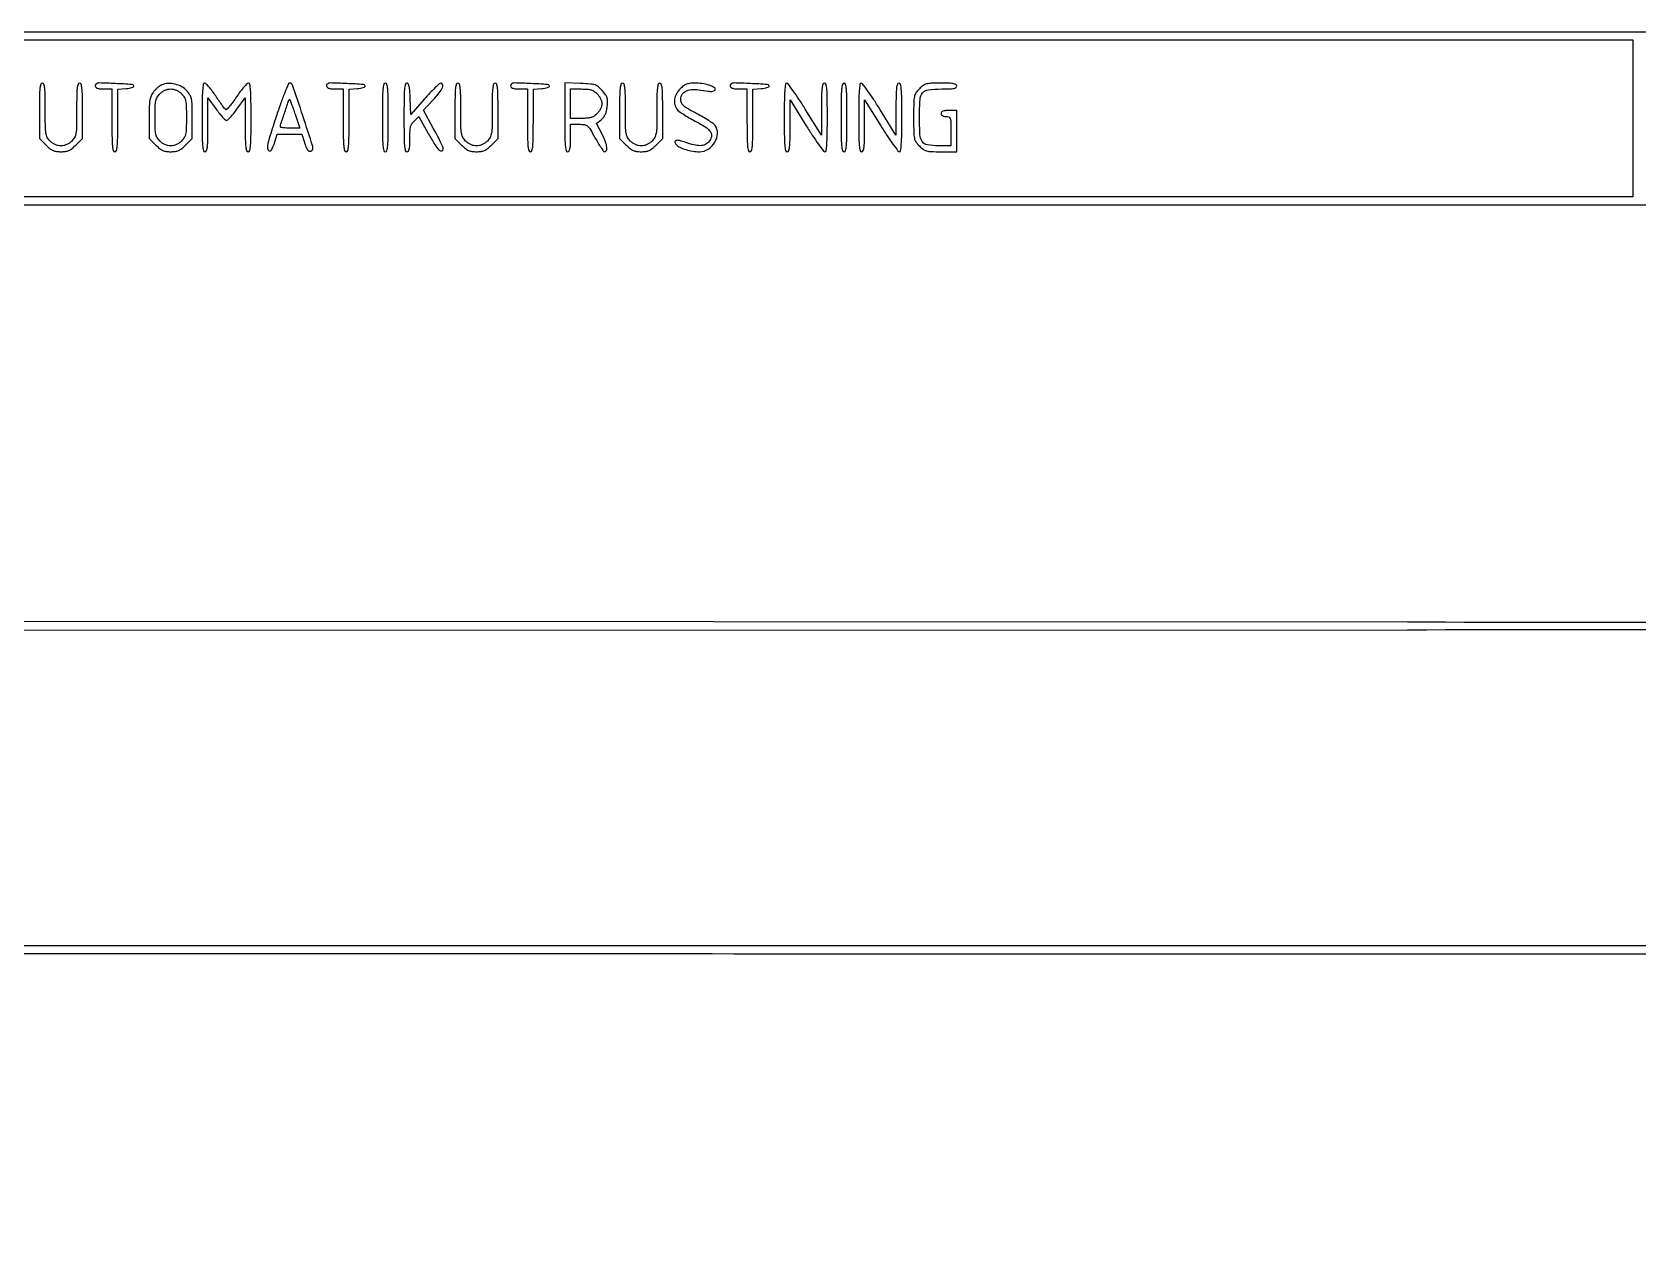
# Model space of a CAD drawing. Extents: x 188 to 3117, y 266 to 4408.
# Drawn here: x 902 to 1722, y 3719 to 4340 of the extents above; entities that cross this region are included whole.
import ezdxf

# ---------------------------------------------------------------- set-up
doc = ezdxf.new("R2010")
doc.units = 0

msp = doc.modelspace()

# ---------------------------------------------------------------- linework, layer by layer
for points in [[(255.463334, 4338.75, 0.090815), (255.267974, 4337.683939), (255.203633, 3749.926562, 0.000037), (255.180887, 3103.56216, 0.000022), (255.244718, 2336), (255.5, 334.5), (1652.25, 334.249643), (3049, 333.999286), (3049, 2336.999643), (3049, 4340), (1652.468615, 4340, 0.000034), (925.305903, 4339.95058, 0.00019), (535.49339, 4339.749691, 0.000004), (256.545748, 4339.497957, 0.311395)], [(906, 4299.9), (906, 4285.8), (909.4, 4282.4, 0.02563), (911.343484, 4280.646167, 0.065653), (912.954062, 4279.654762, 0.071075), (914.68832, 4279.158412, 0.034223), (917, 4279, 0.034223), (919.31168, 4279.158412, 0.071075), (921.045938, 4279.654762, 0.065653), (922.656516, 4280.646167, 0.02563), (924.6, 4282.4), (928, 4285.8), (928, 4299.9, 0.003326), (927.948588, 4307.629, 0.023174), (927.723404, 4311.4, 0.051147), (927.296959, 4313.418679, 0.325961), (926.5, 4314, 0.321785), (925.706821, 4313.430573, 0.053858), (925.277685, 4311.492424, 0.024081), (925.051789, 4307.861602, 0.003496), (925, 4300.454545, -0.003229), (924.944733, 4291.896016, -0.034841), (924.659396, 4288.448117, -0.086057), (923.952354, 4286.342182, -0.072576), (922.545455, 4284.454545, -0.045205), (921.309031, 4283.42354, -0.047034), (919.923153, 4282.647059, -0.048581), (918.461429, 4282.163281, -0.05569), (917, 4282, -0.05569), (915.538571, 4282.163281, -0.048581), (914.076847, 4282.647059, -0.047034), (912.690969, 4283.42354, -0.045205), (911.454545, 4284.454545, -0.072576), (910.047646, 4286.342182, -0.086057), (909.340604, 4288.448117, -0.034841), (909.055267, 4291.896016, -0.003229), (909, 4300.454545, 0.003496), (908.948211, 4307.861602, 0.024081), (908.722315, 4311.492424, 0.053858), (908.293179, 4313.430573, 0.321785), (907.5, 4314, 0.325961), (906.703041, 4313.418679, 0.051147), (906.276596, 4311.4, 0.023174), (906.051412, 4307.629, 0.003326)], [(934.727647, 4313.394314, 0.230374), (934.410568, 4312.476252, 0.240884), (934.943662, 4311.685301, 0.095015), (936.559899, 4311.157725, 0.031525), (939.059017, 4311), (943, 4311), (943, 4295, 0.002849), (943.050326, 4286.167683, 0.020523), (943.273438, 4281.916667, 0.04313), (943.690936, 4279.618193, 0.338315), (944.5, 4279, 0.33798), (945.308716, 4279.617158, 0.043346), (945.726478, 4281.907084, 0.020595), (945.949645, 4286.143579, 0.002861), (946, 4294.942502), (946, 4310.885004), (950.25, 4311.192502, 0.02253), (951.861774, 4311.382402, 0.038324), (953.179619, 4311.703423, 0.047358), (954.077103, 4312.093707, 0.338658), (954.255085, 4312.5, 0.32823), (953.293153, 4313.304171, 0.00406), (944.785178, 4313.763077, 0.005109), (936.397561, 4314.061365, 0.205504)], [(968.388117, 4313.071104, 0.052615), (967.427436, 4312.534022, 0.022747), (966.268528, 4311.633858, 0.022207), (965.111596, 4310.55545, 0.027404), (964.138117, 4309.448458, 0.063555), (962.996243, 4307.541701, 0.063047), (962.366011, 4305.404127, 0.034167), (962.072153, 4302.23553, 0.006042), (962, 4296.265141), (962, 4285.8), (965.4, 4282.4, 0.02563), (967.343484, 4280.646167, 0.065653), (968.954062, 4279.654762, 0.071075), (970.68832, 4279.158412, 0.034223), (973, 4279, 0.034223), (975.31168, 4279.158412, 0.071075), (977.045938, 4279.654762, 0.065653), (978.656516, 4280.646167, 0.02563), (980.6, 4282.4), (984, 4285.8), (984, 4296.384223, 0.005096), (983.932591, 4302.997739, 0.044593), (983.612354, 4305.910285, 0.086839), (982.833956, 4307.906024, 0.046065), (981.25, 4310.045967, 0.085958), (978.612249, 4312.135934, 0.066987), (975.189566, 4313.442942, 0.067616), (971.5781, 4313.79063, 0.091654)], [(978.545455, 4308.545455, -0.059895), (979.910475, 4306.807379, -0.086486), (980.622038, 4304.992019, -0.044271), (980.930722, 4302.260628, -0.006013), (981, 4296.5, -0.006013), (980.930722, 4290.739372, -0.044271), (980.622038, 4288.007981, -0.086486), (979.910475, 4286.192621, -0.059895), (978.545455, 4284.454545, -0.045205), (977.309031, 4283.42354, -0.047034), (975.923153, 4282.647059, -0.048581), (974.461429, 4282.163281, -0.05569), (973, 4282, -0.05569), (971.538571, 4282.163281, -0.048581), (970.076847, 4282.647059, -0.047034), (968.690969, 4283.42354, -0.045205), (967.454545, 4284.454545, -0.059895), (966.089525, 4286.192621, -0.086486), (965.377962, 4288.007981, -0.044271), (965.069278, 4290.739372, -0.006013), (965, 4296.5, -0.006013), (965.069278, 4302.260628, -0.044271), (965.377962, 4304.992019, -0.086486), (966.089525, 4306.807379, -0.059895), (967.454545, 4308.545455, -0.045205), (968.690969, 4309.57646, -0.047034), (970.076847, 4310.352941, -0.048581), (971.538571, 4310.836719, -0.05569), (973, 4311, -0.05569), (974.461429, 4310.836719, -0.048581), (975.923153, 4310.352941, -0.047034), (977.309031, 4309.57646, -0.045205)], [(989, 4296.5, 0.002558), (989.049641, 4286.796424, 0.018821), (989.271429, 4282.166667, 0.037964), (989.682219, 4279.643581, 0.346303), (990.5, 4279, 0.323059), (991.294317, 4279.573028, 0.053031), (991.722649, 4281.535107, 0.023804), (991.948327, 4285.207689, 0.003443), (992, 4292.710642), (992, 4306.421284), (996.192188, 4300.710642, 0.011831), (997.879376, 4298.522791, 0.017073), (999.480635, 4296.677501, 0.012827), (1000.873276, 4295.254194, 0.195078), (1001.5, 4295, 0.195078), (1002.126724, 4295.254194, 0.012827), (1003.519365, 4296.677501, 0.017073), (1005.120624, 4298.522791, 0.011831), (1006.807812, 4300.710642), (1011, 4306.421284), (1011, 4292.710642, 0.003443), (1011.051673, 4285.207689, 0.023804), (1011.277351, 4281.535107, 0.053031), (1011.705683, 4279.573028, 0.323059), (1012.5, 4279, 0.346303), (1013.317781, 4279.643581, 0.037964), (1013.728571, 4282.166667, 0.018821), (1013.950359, 4286.796424, 0.002558), (1014, 4296.5, 0.002977), (1013.946266, 4305.52328, 0.015895), (1013.731093, 4310.444341, 0.021933), (1013.375908, 4313.406354, 0.367181), (1012.676512, 4314, 0.202931), (1011.941885, 4313.689037, 0.013139), (1010.337775, 4311.945139, 0.017472), (1008.50075, 4309.684821, 0.012027), (1006.573368, 4307.00473, -0.008844), (1004.691862, 4304.352985, -0.014563), (1002.997878, 4302.187839, -0.008215), (1001.542633, 4300.492928, -0.364597), (1001.113344, 4300.42995, -0.093269), (1000.699195, 4300.80778, -0.002909), (999.323136, 4302.658263, -0.00559), (997.732145, 4304.875513, -0.003833), (995.974432, 4307.42522, 0.01222), (994.174843, 4309.944188, 0.017729), (992.456064, 4312.068658, 0.013456), (990.953957, 4313.7052, 0.203047), (990.257944, 4314, 0.373583), (989.604997, 4313.433008, 0.017233), (989.267971, 4310.272103, 0.014773), (989.055371, 4305.239052, 0.003168)], [(1026.820046, 4297.004537, 0.005321), (1023.606564, 4286.971813, 0.034569), (1022.396966, 4281.810931, 0.164214), (1022.727442, 4279.819022, 0.432978), (1023.972437, 4279.482965, 0.124653), (1024.419122, 4279.944364, 0.019757), (1025.007564, 4281.070088, 0.020865), (1025.605434, 4282.482501, 0.016903), (1026.130724, 4284.041982), (1027.316575, 4288), (1033.580736, 4288), (1039.844896, 4288), (1041.04325, 4284.25, 0.018297), (1042.115384, 4281.275025, 0.080399), (1043.076545, 4279.682204, 0.20756), (1044.019478, 4279.217264, 0.211623), (1044.992936, 4279.592936, 0.280469), (1045.491863, 4281.644954, 0.002551), (1040.426217, 4297.271705, 0.002409), (1035.190266, 4312.893856, 0.32104), (1033.645072, 4314, 0.30225), (1033.034273, 4313.593649, 0.003712), (1031.152942, 4309.007583, 0.009451), (1029.06879, 4303.519969, 0.005862)], [(1052.727647, 4313.394314, 0.230374), (1052.410568, 4312.476252, 0.240884), (1052.943662, 4311.685301, 0.095015), (1054.559899, 4311.157725, 0.031525), (1057.059017, 4311), (1061, 4311), (1061, 4295, 0.002849), (1061.050326, 4286.167683, 0.020523), (1061.273438, 4281.916667, 0.04313), (1061.690936, 4279.618193, 0.338315), (1062.5, 4279, 0.33798), (1063.308716, 4279.617158, 0.043346), (1063.726478, 4281.907084, 0.020595), (1063.949645, 4286.143579, 0.002861), (1064, 4294.942502), (1064, 4310.885004), (1068.25, 4311.192502, 0.02253), (1069.861774, 4311.382402, 0.038324), (1071.179619, 4311.703423, 0.047358), (1072.077103, 4312.093707, 0.338658), (1072.255085, 4312.5, 0.32823), (1071.293153, 4313.304171, 0.00406), (1062.785178, 4313.763077, 0.005109), (1054.397561, 4314.061365, 0.205504)], [(1081, 4296.5, 0.002558), (1081.049641, 4286.796424, 0.018821), (1081.271429, 4282.166667, 0.037964), (1081.682219, 4279.643581, 0.346303), (1082.5, 4279, 0.346303), (1083.317781, 4279.643581, 0.037964), (1083.728571, 4282.166667, 0.018821), (1083.950359, 4286.796424, 0.002558), (1084, 4296.5, 0.002558), (1083.950359, 4306.203576, 0.018821), (1083.728571, 4310.833333, 0.037964), (1083.317781, 4313.356419, 0.346303), (1082.5, 4314, 0.346303), (1081.682219, 4313.356419, 0.037964), (1081.271429, 4310.833333, 0.018821), (1081.049641, 4306.203576, 0.002558)], [(1092, 4296.5, 0.002558), (1092.049641, 4286.796424, 0.018821), (1092.271429, 4282.166667, 0.037964), (1092.682219, 4279.643581, 0.346303), (1093.5, 4279, 0.23823), (1094.233805, 4279.370665, 0.105133), (1094.69506, 4280.387614, 0.045342), (1094.93839, 4282.313229, 0.00877), (1095, 4285.825686, -0.011367), (1095.086616, 4289.635007, -0.051854), (1095.415299, 4291.823349, -0.082025), (1096.103922, 4293.380475, -0.059204), (1097.327004, 4294.837478), (1099.654008, 4297.023585), (1104.577004, 4288.021105, 0.013649), (1107.680754, 4282.696024, 0.055974), (1109.989055, 4279.763473, 0.290631), (1111.271491, 4279.468009, 0.318002), (1112, 4280.497621, 0.105571), (1111.79423, 4281.461316, 0.006046), (1110.515732, 4284.228411, 0.00901), (1108.88277, 4287.500202, 0.006481), (1106.947172, 4291.09514), (1101.894345, 4300.195038), (1106.947172, 4305.537659, 0.020014), (1110.018694, 4309.057361, 0.063503), (1111.650687, 4311.715336, 0.185795), (1111.738272, 4313.266264, 0.333166), (1110.75, 4313.966754, 0.181199), (1109.997735, 4313.661833, 0.007209), (1107.810937, 4311.591597, 0.011911), (1105.272901, 4308.997799, 0.008059), (1102.5, 4305.927798), (1095.5, 4297.922088), (1095.209558, 4305.961044, 0.007676), (1095.000052, 4310.028272, 0.036899), (1094.675271, 4312.323301, 0.077782), (1094.188527, 4313.579737, 0.267614), (1093.459558, 4314, 0.351533), (1092.668182, 4313.365161, 0.03387), (1092.270851, 4310.752516, 0.018161), (1092.050535, 4306.057651, 0.002644)], [(1118, 4299.9), (1118, 4285.8), (1121.4, 4282.4, 0.02563), (1123.343484, 4280.646167, 0.065653), (1124.954062, 4279.654762, 0.071075), (1126.68832, 4279.158412, 0.034223), (1129, 4279, 0.034223), (1131.31168, 4279.158412, 0.071075), (1133.045938, 4279.654762, 0.065653), (1134.656516, 4280.646167, 0.02563), (1136.6, 4282.4), (1140, 4285.8), (1140, 4299.9, 0.003326), (1139.948588, 4307.629, 0.023174), (1139.723404, 4311.4, 0.051147), (1139.296959, 4313.418679, 0.325961), (1138.5, 4314, 0.321785), (1137.706821, 4313.430573, 0.053858), (1137.277685, 4311.492424, 0.024081), (1137.051789, 4307.861602, 0.003496), (1137, 4300.454545, -0.003229), (1136.944733, 4291.896016, -0.034841), (1136.659396, 4288.448117, -0.086057), (1135.952354, 4286.342182, -0.072576), (1134.545455, 4284.454545, -0.045205), (1133.309031, 4283.42354, -0.047034), (1131.923153, 4282.647059, -0.048581), (1130.461429, 4282.163281, -0.05569), (1129, 4282, -0.05569), (1127.538571, 4282.163281, -0.048581), (1126.076847, 4282.647059, -0.047034), (1124.690969, 4283.42354, -0.045205), (1123.454545, 4284.454545, -0.072576), (1122.047646, 4286.342182, -0.086057), (1121.340604, 4288.448117, -0.034841), (1121.055267, 4291.896016, -0.003229), (1121, 4300.454545, 0.003496), (1120.948211, 4307.861602, 0.024081), (1120.722315, 4311.492424, 0.053858), (1120.293179, 4313.430573, 0.321785), (1119.5, 4314, 0.325961), (1118.703041, 4313.418679, 0.051147), (1118.276596, 4311.4, 0.023174), (1118.051412, 4307.629, 0.003326)], [(1146.727647, 4313.394314, 0.230374), (1146.410568, 4312.476252, 0.240884), (1146.943662, 4311.685301, 0.095015), (1148.559899, 4311.157725, 0.031525), (1151.059017, 4311), (1155, 4311), (1155, 4295, 0.002849), (1155.050326, 4286.167683, 0.020523), (1155.273438, 4281.916667, 0.04313), (1155.690936, 4279.618193, 0.338315), (1156.5, 4279, 0.33798), (1157.308716, 4279.617158, 0.043346), (1157.726478, 4281.907084, 0.020595), (1157.949645, 4286.143579, 0.002861), (1158, 4294.942502), (1158, 4310.885004), (1162.25, 4311.192502, 0.02253), (1163.861774, 4311.382402, 0.038324), (1165.179619, 4311.703423, 0.047358), (1166.077103, 4312.093707, 0.338658), (1166.255085, 4312.5, 0.32823), (1165.293153, 4313.304171, 0.00406), (1156.785178, 4313.763077, 0.005109), (1148.397561, 4314.061365, 0.205504)], [(1174, 4296.605885, 0.002539), (1174.049597, 4286.8408, 0.018711), (1174.2713, 4282.184314, 0.037632), (1174.68163, 4279.645263, 0.346817), (1175.5, 4279, 0.241448), (1176.235889, 4279.377357, 0.103378), (1176.696429, 4280.416667, 0.044348), (1176.938899, 4282.386832, 0.008455), (1177, 4286), (1177, 4293), (1181.314081, 4293, -0.035747), (1184.054105, 4292.803853, -0.141053), (1185.58041, 4292.116405, -0.081588), (1186.92981, 4290.529014, -0.007339), (1189.564081, 4286.002404, 0.007917), (1191.12909, 4283.320294, 0.012241), (1192.573355, 4281.059646, 0.006593), (1193.84202, 4279.229612, 0.241633), (1194.281385, 4279.002404, 0.302906), (1195.274962, 4279.660723, 0.131054), (1195.501636, 4281.307726, 0.062823), (1194.816115, 4283.999919, 0.023342), (1193.214549, 4287.571973), (1190.29361, 4293.348484), (1192.745183, 4295.457238, 0.056581), (1193.88272, 4296.68471, 0.054174), (1194.735504, 4298.153262, 0.047445), (1195.334685, 4299.943087, 0.029004), (1195.712283, 4302.139738, 0.023972), (1195.883261, 4304.794909, 0.080557), (1195.633414, 4306.513151, 0.081396), (1194.854955, 4308.054816, 0.0248), (1193.206308, 4310.095131, 0.033623), (1191.178052, 4312.079113, 0.095739), (1189.46715, 4313.050203, 0.0617), (1187.117213, 4313.531717, 0.008371), (1182.092403, 4313.844275), (1174, 4314.21177)], [(1190.545455, 4308.545455, -0.046014), (1191.484854, 4307.415182, -0.03719), (1192.278977, 4306.050852, -0.038507), (1192.823919, 4304.669695, -0.074846), (1193, 4303.5, -0.074846), (1192.823919, 4302.330305, -0.038507), (1192.278977, 4300.949148, -0.03719), (1191.484854, 4299.584818, -0.046014), (1190.545455, 4298.454545, -0.047901), (1189.027486, 4297.202554, -0.074196), (1187.497406, 4296.471311, -0.056767), (1185.538136, 4296.106098, -0.017721), (1182.545455, 4296), (1177, 4296), (1177, 4303.5), (1177, 4311), (1182.545455, 4311, -0.017721), (1185.538136, 4310.893902, -0.056767), (1187.497406, 4310.528689, -0.074196), (1189.027486, 4309.797446, -0.047901)], [(1202, 4299.9), (1202, 4285.8), (1205.4, 4282.4, 0.02563), (1207.343484, 4280.646167, 0.065653), (1208.954062, 4279.654762, 0.071075), (1210.68832, 4279.158412, 0.034223), (1213, 4279, 0.034223), (1215.31168, 4279.158412, 0.071075), (1217.045938, 4279.654762, 0.065653), (1218.656516, 4280.646167, 0.02563), (1220.6, 4282.4), (1224, 4285.8), (1224, 4299.9, 0.003326), (1223.948588, 4307.629, 0.023174), (1223.723404, 4311.4, 0.051147), (1223.296959, 4313.418679, 0.325961), (1222.5, 4314, 0.321785), (1221.706821, 4313.430573, 0.053858), (1221.277685, 4311.492424, 0.024081), (1221.051789, 4307.861602, 0.003496), (1221, 4300.454545, -0.003229), (1220.944733, 4291.896016, -0.034841), (1220.659396, 4288.448117, -0.086057), (1219.952354, 4286.342182, -0.072576), (1218.545455, 4284.454545, -0.045205), (1217.309031, 4283.42354, -0.047034), (1215.923153, 4282.647059, -0.048581), (1214.461429, 4282.163281, -0.05569), (1213, 4282, -0.05569), (1211.538571, 4282.163281, -0.048581), (1210.076847, 4282.647059, -0.047034), (1208.690969, 4283.42354, -0.045205), (1207.454545, 4284.454545, -0.072576), (1206.047646, 4286.342182, -0.086057), (1205.340604, 4288.448117, -0.034841), (1205.055267, 4291.896016, -0.003229), (1205, 4300.454545, 0.003496), (1204.948211, 4307.861602, 0.024081), (1204.722315, 4311.492424, 0.053858), (1204.293179, 4313.430573, 0.321785), (1203.5, 4314, 0.325961), (1202.703041, 4313.418679, 0.051147), (1202.276596, 4311.4, 0.023174), (1202.051412, 4307.629, 0.003326)], [(1232.923077, 4311.076923, 0.070726), (1231.026714, 4308.552022, 0.088086), (1230.084908, 4305.77752, 0.095647), (1230.192593, 4303.031027, 0.100706), (1231.319816, 4300.577304, 0.081358), (1232.264141, 4299.648586, 0.010944), (1234.581427, 4298.087552, 0.012396), (1237.436728, 4296.352077, 0.010149), (1240.569816, 4294.636174, -0.022797), (1245.962469, 4291.502963, -0.107877), (1248.47125, 4288.986884, -0.209064), (1248.854653, 4286.562275, -0.120631), (1247.42537, 4283.917535, -0.11243), (1245.529264, 4282.588604, -0.092107), (1243.099865, 4282.086783, -0.06486), (1239.93604, 4282.434728, -0.026275), (1235.772711, 4283.684432, 0.021454), (1232.509872, 4284.698216, 0.123579), (1230.71607, 4284.720528, 0.417624), (1230.250122, 4283.95387, 0.112375), (1230.965737, 4282.541284, 0.113711), (1232.663558, 4281.24624, 0.03388), (1235.737389, 4280.098221, 0.033312), (1239.332661, 4279.282519, 0.038727), (1242.826923, 4279.005577, 0.143724), (1247.222053, 4280.287597, 0.118534), (1250.618199, 4283.821521, 0.124658), (1251.931448, 4288.362553, 0.16776), (1250.680184, 4292.422696, 0.081358), (1249.735859, 4293.351414, 0.010944), (1247.418573, 4294.912448, 0.012396), (1244.563272, 4296.647923, 0.010149), (1241.430184, 4298.363826, -0.008885), (1237.176852, 4300.6793, -0.043856), (1234.932839, 4302.227568, -0.082713), (1233.73277, 4303.612131, -0.108954), (1233.18962, 4305.187384, -0.14805), (1233.653804, 4307.753146, -0.140575), (1235.468775, 4309.692564, -0.108127), (1238.483302, 4310.70426, -0.064785), (1242.276397, 4310.624552, 0.002895), (1247.233498, 4309.902668, 0.03507), (1249.151919, 4309.770646, 0.117216), (1250.132218, 4310.005112, 0.192785), (1250.687816, 4310.636333, 0.36542), (1250.254457, 4311.788265, 0.049506), (1247.701848, 4312.901808, 0.042603), (1244.144307, 4313.724522, 0.035542), (1240.273854, 4314, 0.029077), (1237.89295, 4313.861423, 0.065646), (1236.144749, 4313.41991, 0.06824), (1234.612255, 4312.553107, 0.033606)], [(1258.727647, 4313.394314, 0.230374), (1258.410568, 4312.476252, 0.240884), (1258.943662, 4311.685301, 0.095015), (1260.559899, 4311.157725, 0.031525), (1263.059017, 4311), (1267, 4311), (1267, 4295, 0.002849), (1267.050326, 4286.167683, 0.020523), (1267.273438, 4281.916667, 0.04313), (1267.690936, 4279.618193, 0.338315), (1268.5, 4279, 0.33798), (1269.308716, 4279.617158, 0.043346), (1269.726478, 4281.907084, 0.020595), (1269.949645, 4286.143579, 0.002861), (1270, 4294.942502), (1270, 4310.885004), (1274.25, 4311.192502, 0.02253), (1275.861774, 4311.382402, 0.038324), (1277.179619, 4311.703423, 0.047358), (1278.077103, 4312.093707, 0.338658), (1278.255085, 4312.5, 0.32823), (1277.293153, 4313.304171, 0.00406), (1268.785178, 4313.763077, 0.005109), (1260.397561, 4314.061365, 0.205504)], [(1286, 4296.5, 0.002558), (1286.049641, 4286.796424, 0.018821), (1286.271429, 4282.166667, 0.037964), (1286.682219, 4279.643581, 0.346303), (1287.5, 4279, 0.319172), (1288.290883, 4279.56212, 0.055553), (1288.721627, 4281.452837, 0.024652), (1288.947973, 4285.00062, 0.003605), (1289, 4292.217023), (1289, 4305.434046), (1297.242246, 4292.217023, 0.006407), (1300.492293, 4287.151082, 0.009998), (1303.432797, 4282.882501, 0.004582), (1306.00811, 4279.367968, 0.236585), (1306.742246, 4279, 0.373601), (1307.395056, 4279.566908, 0.017221), (1307.732032, 4282.728423, 0.01477), (1307.944624, 4287.761799, 0.003169), (1308, 4296.5, 0.002558), (1307.950359, 4306.203576, 0.018821), (1307.728571, 4310.833333, 0.037964), (1307.317781, 4313.356419, 0.346303), (1306.5, 4314, 0.319355), (1305.708958, 4313.437372, 0.055434), (1305.278324, 4311.543403, 0.024612), (1305.052011, 4307.989915, 0.003597), (1305, 4300.760415), (1305, 4287.52083), (1296.75, 4300.741518, 0.006302), (1293.497551, 4305.810204, 0.009825), (1290.55625, 4310.084179, 0.004471), (1287.979888, 4313.607758, 0.232929), (1287.25, 4313.981103, 0.37845), (1286.602572, 4313.426344, 0.016842), (1286.267587, 4310.249734, 0.014663), (1286.055455, 4305.209106, 0.003184)], [(1315, 4296.5, 0.002558), (1315.049641, 4286.796424, 0.018821), (1315.271429, 4282.166667, 0.037964), (1315.682219, 4279.643581, 0.346303), (1316.5, 4279, 0.346303), (1317.317781, 4279.643581, 0.037964), (1317.728571, 4282.166667, 0.018821), (1317.950359, 4286.796424, 0.002558), (1318, 4296.5, 0.002558), (1317.950359, 4306.203576, 0.018821), (1317.728571, 4310.833333, 0.037964), (1317.317781, 4313.356419, 0.346303), (1316.5, 4314, 0.346303), (1315.682219, 4313.356419, 0.037964), (1315.271429, 4310.833333, 0.018821), (1315.049641, 4306.203576, 0.002558)], [(1324, 4296.5, 0.002558), (1324.049641, 4286.796424, 0.018821), (1324.271429, 4282.166667, 0.037964), (1324.682219, 4279.643581, 0.346303), (1325.5, 4279, 0.319172), (1326.290883, 4279.56212, 0.055553), (1326.721627, 4281.452837, 0.024652), (1326.947973, 4285.00062, 0.003605), (1327, 4292.217023), (1327, 4305.434046), (1335.242246, 4292.217023, 0.006407), (1338.492293, 4287.151082, 0.009998), (1341.432797, 4282.882501, 0.004582), (1344.00811, 4279.367968, 0.236585), (1344.742246, 4279, 0.373601), (1345.395056, 4279.566908, 0.017221), (1345.732032, 4282.728423, 0.01477), (1345.944624, 4287.761799, 0.003169), (1346, 4296.5, 0.002558), (1345.950359, 4306.203576, 0.018821), (1345.728571, 4310.833333, 0.037964), (1345.317781, 4313.356419, 0.346303), (1344.5, 4314, 0.319355), (1343.708958, 4313.437372, 0.055434), (1343.278324, 4311.543403, 0.024612), (1343.052011, 4307.989915, 0.003597), (1343, 4300.760415), (1343, 4287.52083), (1334.75, 4300.741518, 0.006302), (1331.497551, 4305.810204, 0.009825), (1328.55625, 4310.084179, 0.004471), (1325.979888, 4313.607758, 0.232929), (1325.25, 4313.981103, 0.37845), (1324.602572, 4313.426344, 0.016842), (1324.267587, 4310.249734, 0.014663), (1324.055455, 4305.209106, 0.003184)], [(1354.923077, 4311.076923, 0.047614), (1353.189915, 4308.978013, 0.099624), (1352.375413, 4307.032548, 0.045588), (1352.059463, 4304.085209, 0.00392), (1352, 4296.5, 0.00392), (1352.059463, 4288.914791, 0.045588), (1352.375413, 4285.967452, 0.099624), (1353.189915, 4284.021987, 0.047614), (1354.923077, 4281.923077, 0.039282), (1356.878949, 4280.252551, 0.092416), (1358.605991, 4279.430952, 0.056851), (1360.987562, 4279.080383, 0.008143), (1365.923077, 4279), (1374, 4279), (1374, 4289.5), (1374, 4300), (1370, 4300, 0.020272), (1368.111825, 4299.923415, 0.069535), (1366.916667, 4299.65625, 0.128937), (1366.249641, 4299.184843, 0.176579), (1366, 4298.5, 0.140575), (1366.177821, 4297.88002, 0.118484), (1366.666667, 4297.4, 0.088208), (1367.456621, 4297.09863, 0.04716), (1368.5, 4297, -0.088353), (1369.946822, 4296.742326, -0.227967), (1370.666667, 4296, -0.075599), (1370.951694, 4294.347869, -0.004982), (1371, 4289.5), (1371, 4282), (1364.654988, 4282, -0.041343), (1359.007875, 4282.467736, -0.208848), (1356.417342, 4284.154092, -0.132673), (1355.243426, 4287.718488, -0.013589), (1355, 4296.673753, -0.014658), (1355.262983, 4305.64234, -0.15381), (1356.554597, 4309.034067, -0.200369), (1359.409088, 4310.616576, -0.027684), (1366.328741, 4311, 0.007418), (1370.330015, 4311.059367, 0.040879), (1372.471457, 4311.298884, 0.096738), (1373.597731, 4311.756552, 0.253199), (1374, 4312.5, 0.259823), (1373.583324, 4313.247716, 0.092857), (1372.403846, 4313.703571, 0.039025), (1370.15908, 4313.941533, 0.006901), (1365.923077, 4314, 0.008143), (1360.987562, 4313.919617, 0.056851), (1358.605991, 4313.569048, 0.092416), (1356.878949, 4312.747449, 0.039282)], [(1036.444801, 4298.162293), (1038.880854, 4291), (1033.940427, 4291, -0.012909), (1032.046348, 4291.048909, -0.021243), (1030.45125, 4291.199472, -0.016693), (1029.218355, 4291.411076, -0.35583), (1029, 4291.679053, -0.078558), (1029.250651, 4293.264541, -0.002691), (1031.227849, 4299.251589, -0.001038), (1033.364465, 4305.562889, -0.555326), (1033.693858, 4305.639475, -0.107368), (1033.872072, 4305.362342, -0.001256), (1034.631839, 4303.313161, -0.003745), (1035.488365, 4300.930157, -0.002429)], [(457, 4068.153907, 0.295237), (457.895125, 4066.770102, 0.007424), (465.091986, 4063.662444, 0.008145), (476.638956, 4059.097448, 0.00132), (499.25, 4050.649676), (541.5, 4034.991537), (1604, 4035.245769, 0.000035), (2221.213969, 4035.436199, 0.000318), (2489.124295, 4035.707971, 0.000016), (2665.506487, 4036.004782, 0.413711), (2666.5, 4037, 0.413644), (2665.5066, 4037.995335, 0.000016), (2489.083333, 4038.33302, 0.000318), (2221.135236, 4038.66682, 0.000035), (1604, 4039), (541.5, 4039.5), (500.925716, 4054.75, 0.001272), (485.251674, 4060.595693, 0.00201), (471.777887, 4065.520312, 0.00046), (459.94455, 4069.779221, 0.086352), (458.675716, 4070, 0.103179), (458.017824, 4069.862777, 0.106014), (457.476927, 4069.474582, 0.100609), (457.123055, 4068.87954, 0.084191)], [(506, 3872, 0.41359), (507.482035, 3870.514806, 0.000063), (639.4375, 3870.250469, 0.000446), (860.328286, 3870.03293, 0.000023), (1571.5, 3870, 0.000023), (2282.671714, 3870.03293, 0.000446), (2503.5625, 3870.250469, 0.000063), (2635.517965, 3870.514806, 0.41359), (2637, 3872, 0.41359), (2635.517965, 3873.485194, 0.000063), (2503.5625, 3873.749531, 0.000446), (2282.671714, 3873.96707, 0.000023), (1571.5, 3874, 0.000023), (860.328286, 3873.96707, 0.000446), (639.4375, 3873.749531, 0.000063), (507.482035, 3873.485194, 0.41359)]]:
    msp.add_lwpolyline(points, format="xyb", close=True)
for points in [[(1719, 4296), (1719, 4256), (989.5, 4256), (260, 4256), (260, 4296), (260, 4336), (989.5, 4336), (1719, 4336)], [(3044, 2504.5), (3044, 757), (1652, 757), (260, 757), (260, 2504.5), (260, 4252), (1652, 4252), (3044, 4252)]]:
    msp.add_lwpolyline(points, close=True)

doc.saveas('drawing.dxf')
